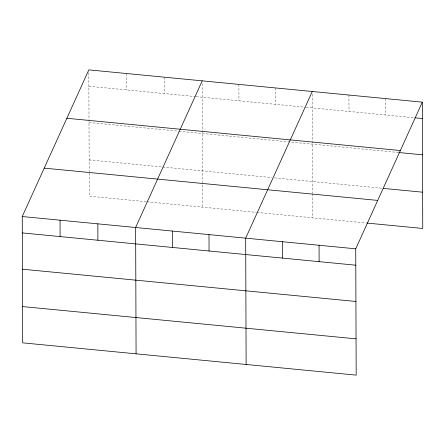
<?xml version="1.0" encoding="UTF-8"?>
<svg xmlns="http://www.w3.org/2000/svg" width="445" height="445" viewBox="0 0 445 445"><rect width="100%" height="100%" fill="white"/><g stroke="black" fill="none" stroke-linecap="round" stroke-linejoin="round"><path stroke-width="0.33" stroke-dasharray="2.23 1.67" d="M88.878 86.263L195.394 96.571M196.084 96.637L305.52 107.234M306.204 107.295L414.217 117.753M89.006 122.536L178.339 131.186M179.029 131.253L398.036 152.451M89.139 159.916L161.98 166.964M162.664 167.031L271.812 177.594M274.532 177.861L381.866 188.246M146.299 201.713L89.261 196.189L89.178 172.232M146.989 201.78L256.314 212.36M256.993 212.426L366.368 223.012M385.626 98.601L385.682 114.988M348.941 95.052L348.997 111.439M312.268 94.229L312.613 193.174M312.618 193.859L312.702 217.816M275.577 87.949L275.633 104.336M238.893 84.4L238.948 100.787M202.219 83.577L202.647 207.164M164.411 77.191L164.472 93.578M126.619 73.531L126.675 89.918M88.833 72.602L89.178 171.547"/><path stroke-width="0.67" d="M422.311 102.15L355.739 248.811L356.178 375.129L22.689 342.85L22.25 216.531L88.822 69.871L422.311 102.15L422.75 228.469L367.047 223.079M202.208 80.845L135.636 227.506L136.075 353.825M312.257 91.498L245.685 238.158L246.124 364.477M414.896 117.819L422.366 118.542M66.856 118.27L400.339 150.549M398.714 152.518L422.494 154.816M383.223 188.38L422.622 192.19M44.222 168.132L377.705 200.411M22.25 216.531L355.739 248.811M22.306 232.919L355.794 265.198M22.434 269.197L355.922 301.476M22.567 306.572L356.05 338.851M319.054 245.262L319.109 261.649M282.369 241.707L282.425 258.1M209 234.61L209.061 250.997M172.321 231.055L172.376 247.448M97.839 223.846L97.9 240.239M60.047 220.192L60.103 236.579"/></g></svg>
